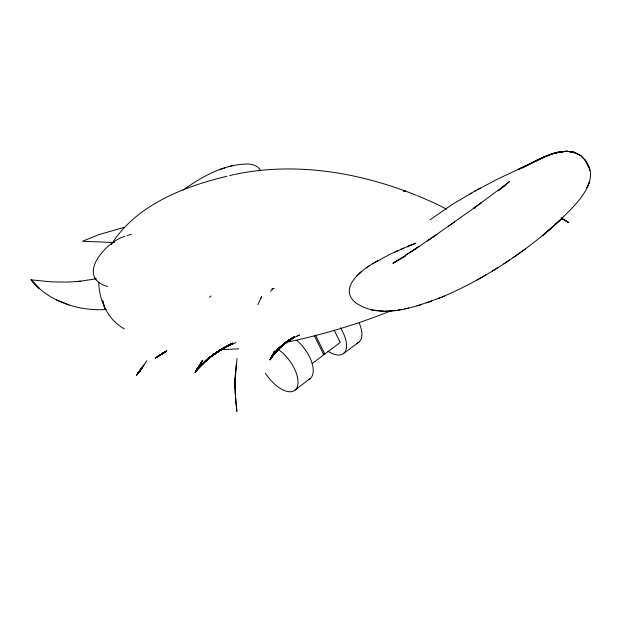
<?xml version="1.0" encoding="UTF-8"?>
<svg xmlns="http://www.w3.org/2000/svg" width="622" height="622" viewBox="0 0 622 622"><rect width="100%" height="100%" fill="white"/><g stroke="black" fill="none" stroke-linecap="round" stroke-linejoin="round"><path stroke-width="0.93" d="M235.139 388.33L235.341 375.315L237.052 358.474M235.093 386.301L235.225 378.705L235.334 394.247L235.139 380.571L236.298 364.095M235.124 382.382L235.474 373.635L235.139 380.571M373.472 263.207C361.017 270.197 338.212 288.305 355.597 302.727M272.273 355.994L274.419 351.337L270.181 359.78L274.667 351.049L272.304 355.893M257.881 304.617L261.707 296.57M271.861 356.748L270.158 359.936L274.473 352.557M196.98 369.686L202.64 360.317L199.576 365.145M271.425 357.533L273.975 353.164L270.243 359.539L272.918 355.131L270.438 359.081M270.127 359.695L273.517 354.307L270.811 358.513M199.522 365.246L202.305 360.612L195.005 372.609L200.782 363.536L195.456 371.684L198.737 366.646L196.07 370.619L202.756 363.264L196.202 370.432L200.346 365.223L197.026 369.305M111.276 244.586C135.907 205.143 183.785 186.592 226.882 176.251M270.345 359.259L274.193 353.444L271.425 357.495M272.133 356.437L270.173 359.407L277.42 349.891L270.049 359.384L276.533 350.8L270.974 358.117M270.236 359.236L274.582 353.203M140.797 369.538L144.133 364.632M197.508 368.527L196.739 369.585L200.152 364.966L196.101 370.588L206.022 360.332L196.093 370.619L198.371 367.439L196.886 369.445M199.678 366.358L196.062 370.572L199.398 365.822L196.008 370.65C204.482 360.527 215.173 352.425 226.789 346.221L218.928 350.839M138.659 372.337L142.251 367.338L136.366 375.47L146.87 360.721M271.029 357.883L278.329 349.004L271.029 357.883L275.422 352.239L281.3 346.322L278.516 348.958L272.739 355.411L279.69 347.838L288.336 340.957L280.919 346.672L272.623 355.341L282.442 345.334L279.729 347.714M138.745 372.181L137.687 373.371L140.004 370.331M276.495 351.026L270.951 357.907L279.69 347.838M139.235 371.404L143.013 366.482L140.51 369.693M139.157 371.474L140.852 369.297L137.68 373.48L141.738 368.862L139.281 371.591M196.272 370.292L197.944 368.162M271.417 356.803L273.112 354.649M137.703 373.379L143.838 365.65M272.078 356.406L274.761 353.039M271.464 356.6L279.356 347.838L272.669 355.069L277.801 349.315L284.853 343.049L281.502 345.809M140.129 370.347L139.009 371.653M139.103 371.583L141.816 368.224M197.065 369.39L200.362 365.479L196.241 370.409M196.412 370.214C204.887 360.208 215.562 352.169 227.131 346.057M271.456 356.647L276.549 350.715M273.696 353.871L271.993 355.971L274.753 352.705M137.773 373.254L141.326 369.048M195.44 371.42L196.575 370.036M196.062 370.572L198.231 367.944M196.132 370.51L201.194 364.787L197.143 369.344M281.043 346.229L272.669 355.069L279.356 347.838M196.35 370.362L207.911 358.754L195.37 371.435L196.552 370.036M272.871 354.851C278.228 348.25 284.666 342.473 292.029 338.197L285.381 342.668M272.786 354.968L277.801 349.315M196.21 370.588C203.86 361.304 213.517 353.817 223.897 347.807L208.72 358.233L196 370.751L206.209 360.247L196.482 370.199M272.669 355.069L278.431 348.786M275.865 351.772L271.519 357.044L276.907 350.629M139.071 371.785L140.207 370.44L137.602 373.604L140.665 370.277L138.457 372.702M137.586 373.643L138.722 372.244L137.602 373.534M272.522 355.582L279.294 348.095M273.905 353.957L275.422 352.239M270.609 291.189L273.004 288.694L274.201 288.515M200.261 366.055L196.49 370.245L207.445 359.267L216.775 352.285M139.289 371.676L140.922 369.872M273.991 353.755L283.484 344.526L293.926 337.637L286.999 341.89L280.919 346.672M274.426 352.977L280.141 347.045L289.51 339.736L282.963 344.588M276.502 350.668L284.635 343.258M275.919 351.344L280.872 346.392L278.462 348.685M208.72 358.233L198.892 367.563L208.72 358.233L222.723 348.545L216.091 352.744L219.846 350.217M199.413 366.887L207.445 359.267M280.211 347.263L276.743 350.777L285.887 342.668L293.187 338.049L299.656 334.939M201.66 364.585L208.875 358.062L215.663 352.993L204.654 361.662M356.476 276.308L361.188 271.907M202.64 363.676L213.525 354.517M279.441 348.079L285.879 342.699L279.449 348.04L280.709 346.905M278.983 348.141L284.853 343.049M280.981 346.353L278.547 348.592L283.99 343.709L281.782 345.599M203.029 363.217L214.683 353.7L229.067 345.062M207.577 359.205L203.798 362.634L211.301 356.181L221.494 349.222L213.222 354.68L208.292 358.684L215.181 353.335L223.438 348.056M359.314 273.579L360.06 272.926M498.494 190.814L509.48 181.64L505.67 184.602M501.153 188.474L506.409 184.011M280.615 346.648L289.238 339.9L283.243 344.339M205.431 361.188L213.68 354.4M209.575 297.277L211.029 296.033M206.776 359.804L210.252 357.012M208.292 358.684L220.048 350.147L219.333 350.575L232.955 343.251L230.023 344.588M282.061 345.723L284.666 343.608M208.238 358.552L212.732 355.108M208.875 358.062L217.226 351.928L210.197 357.152L224.387 347.542M283.601 344.028L286.509 341.781M283.484 344.526L285.972 342.605M295.061 390.103L310.269 378.456M505.453 184.781L473.482 208.479L481.311 202.795L479.158 204.343M210.936 356.523L216.658 352.324L226.369 346.773L215.958 352.829L224.402 347.76L221.269 349.51M430.129 219.729L452.171 204.506L475.978 190.456M312.252 363.481L323.813 354.797L314.429 335.818M322.896 354.011L324.824 354.042L340.234 342.465L334.271 330.391M355.333 302.51C381.247 320.688 415.97 306.638 442.53 296.849C484.072 279.045 522.379 253.854 556.146 223.897C572.442 207.546 607.647 178.615 580.598 155.492C559.746 143.332 536.926 161.588 518.157 169.635L522.511 167.38L497.787 178.98L474.283 191.405M223.492 348.281L220.297 350.093L225.389 347.255L211.744 355.784L226.486 346.361M284.425 343.367L287.216 341.299M211.301 356.181L222.116 348.872L219.333 350.575M343.632 353.413L359.003 342.092M183.093 190.06C201.45 176.943 222.52 164.97 245.558 164.045C251 163.726 257.656 165.172 260.525 170.311M475.185 207.227L433.013 237.021L436.963 234.276M525.613 248.769L513.018 257.702M211.744 355.784L215.181 353.335M454.519 222.023L448.641 226.159M288.763 340.203L285.887 342.24L290.233 339.285M366.467 267.825L367.423 267.172M368.38 266.504L369.312 265.866M419.01 246.468L413.988 249.834L434.172 236.204M286.999 341.89L288.095 341.144M430.191 238.934L431.536 238.032L427.221 240.939M287.076 341.836L291.36 339.083L289.284 340.351M158.781 355.885L166.09 351.321L155.166 358.272L166.595 351.065L162.809 353.382M214.683 353.7L223.461 348.25M287.994 340.825L290.381 339.231M503.882 263.798L509.55 260.058M166.517 351.088L156.713 357.137L166.066 351.337L158.035 356.305L162.303 353.545M405.902 255.082L416.375 248.232M411.103 251.716L413.677 250.021L394.791 262.189M215.958 352.829L219.068 350.831M288.227 340.599L294.556 336.821M288.375 340.483L294.276 336.953L291.345 338.586M160.826 354.423L158.198 356.095L166.945 350.831M398.072 260.097L392.894 263.363L405.567 256.046M163.555 352.783L166.564 351.072L160.725 354.641L166.579 351.057L161.005 354.377M290.132 339.355L288.561 340.343L294.47 336.86M217.327 351.889L220.896 349.657M492.406 271.036L497.375 267.958M216.65 352.332L220.258 350.093M165.195 351.85L161.72 353.972L166.369 351.173M218.306 351.267L222.59 348.709M374.133 262.811L376.473 261.419M372.321 263.915L389.426 254.538L409.019 245.869M163.508 352.915L166.471 351.142L162.334 353.467M218.547 351.15L229.845 345.109M221.673 349.136L233.04 343.22M164.317 352.394L166.471 351.135M377.126 261.046L378.316 260.354M486.318 274.683L476.988 280.024M225.669 346.796L221.968 348.934L229.604 344.775M407.814 246.934L408.903 246.312M219.963 350.272L230.739 344.712L224.2 347.877L225.802 347.068M291.182 338.702L293.46 337.412M291.244 338.648L293.514 337.373M478.279 189.205L480.184 188.147M469.797 193.924L471.274 193.108M291.446 338.516L294.33 336.922M224.869 347.348L228.095 345.583M225.452 346.921L229.44 344.852M522.511 167.38L518.577 169.409L531.927 162.871L521.5 167.893L525.582 165.88M224.62 347.682L227.388 346.275M225.918 346.656L232.799 343.305L229.806 344.697M410.015 245.713L415.854 243.171L407.651 246.421M124.758 236.399C105.437 241.81 75.099 277.358 107.614 286.517M403.639 191.475L405.412 190.651L404.658 190.946M538.193 159.675L523.265 167.178L547.103 155.788L533.373 161.961L540.619 158.563M228.896 345.14L231.936 343.709M227.03 346.446L235.909 342.598M296.686 336.261L297.363 335.942M228.958 345.101L232.745 343.328L229.79 344.705M229.883 344.65L232.799 343.305M229.899 344.642L232.869 343.282M394.892 251.957L396.494 251.234M396.813 251.086L398.36 250.386M400.296 249.531L401.828 248.878M402.255 248.691L403.725 248.061M299.128 335.157L298.824 335.289M444.365 296.088L437.756 298.785M547.103 155.788L541.824 157.941L553.401 153.486L561.394 151.659L557.817 152.312M409.665 245.604L410.971 245.076M391.495 310.572C357.277 324.427 321.745 335.009 285.615 342.497M404.316 191.024L405.295 190.659M547.103 155.741L557.032 152.507M426.7 302.844L431.769 301.064M404.191 191.04L405.466 190.589M127.238 235.575L131.374 234.183M416.973 305.923L420.814 304.757M228.849 166.735L233.429 165.343M219.963 169.456L225.001 167.917M124.143 227.357L98.867 234.649L82.524 241.227L114.596 242.572M229.627 175.598L234.199 174.502M404.712 308.877L408.646 308.046M271.853 288.935L273.004 288.694M96.464 278.788L77.952 281.525L80.355 281.261L67.254 282.124L51.548 281.883L31.1 279.846C48.609 301.849 79.041 311.319 106.323 309.507M562.07 151.55L554.855 153.059L566.347 151.239L573.437 152.056L566.347 151.239L555.578 152.872L565.763 151.263L565.118 151.309M235.139 174.347C295.885 161.627 359.454 172.488 416.468 195.324M398.033 310.02L402.115 309.367M391.145 310.813L395.646 310.347M221.642 349.719L238.716 348.802M384.925 311.132L390.017 310.907M383.906 311.117L370.836 309.88M56.283 299.757L69.05 304.912M417.378 195.65L434.514 203.06L446.627 209.225M561.308 218.252L568.92 222.66M561.674 218.244L568.01 222.077L561.06 217.887M124.245 328.844C107.606 319.467 99.139 300.721 98.766 282.201M580.598 155.492L573.904 152.188L566.891 151.247L573.904 152.188L580.598 155.492L585.201 160.289L588.715 167.085L585.014 160.056M315.447 335.056L324.824 354.042M94.871 277.956L95.049 278.399M589.819 170.56L588.816 167.372M102.63 300.488L104.9 308.465L102.576 300.519M359.127 322.802A27.314 13.42 52.8 0 1 356.554 343.391M340.405 327.802A27.314 13.42 52.8 0 1 345.342 351.274A27.314 13.42 52.8 0 1 327.903 351.158M278.275 349.432A27.314 13.49 53.4 0 1 296.787 387.972A27.314 13.49 53.4 0 1 265.4 373.184M296.842 340.397A27.314 13.49 53.4 0 1 309.048 379.264M589.306 182.635L586.927 187.828L589.734 181.585L589.306 182.635M261.481 297.044L261.077 297.922L261.504 296.997M558.789 221.393L542.928 235.318L562.405 218.003L558.789 221.393M38.976 288.211L31.1 279.846L38.976 288.211M236.85 411.266L235.497 397.357L235.124 384.225L235.676 399.822L235.497 397.357L236.85 411.266"/></g></svg>
